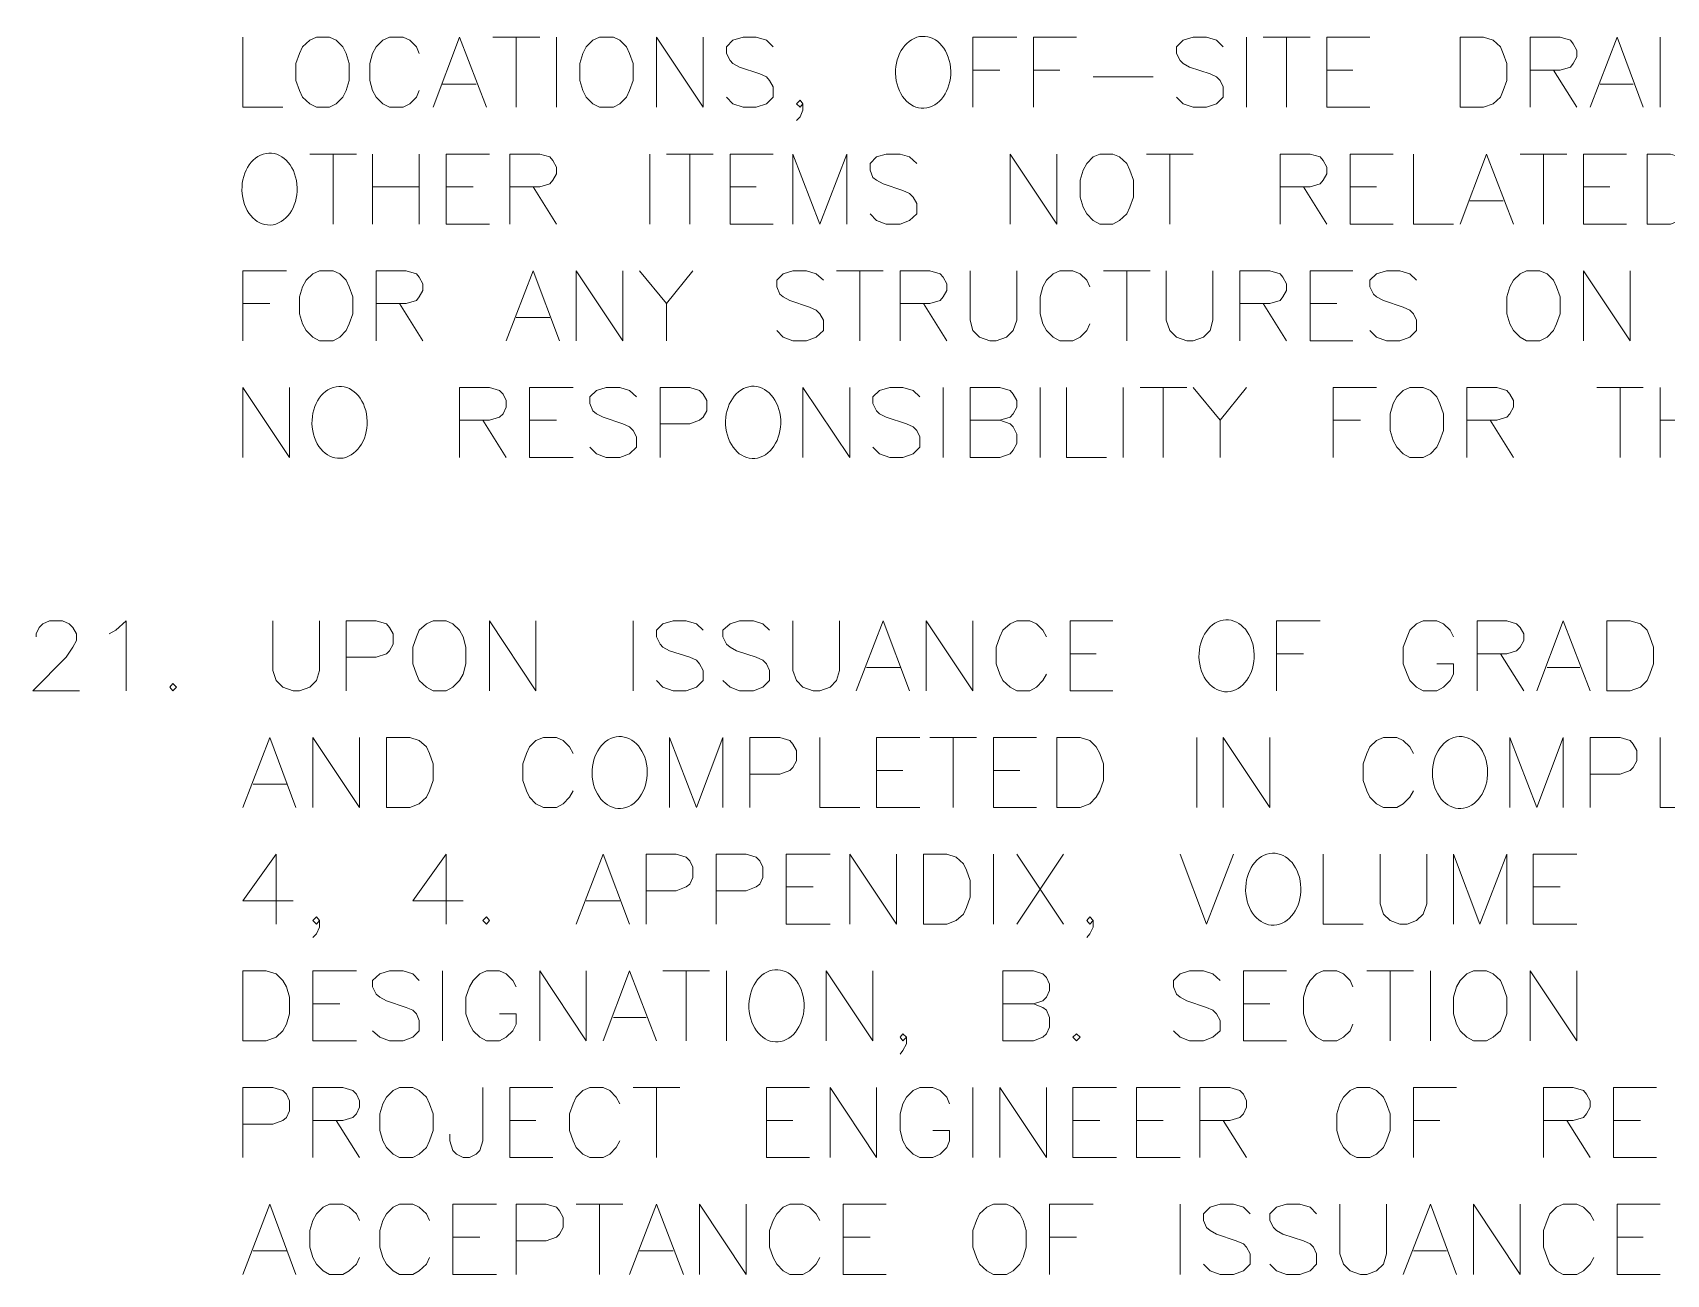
# Model space of a CAD drawing. Header units: millimetres. Extents: x -419 to 20046, y -14642 to 2638.
# Drawn here: x 27.998 to 29.864, y 5.61 to 7.028 of the extents above; entities that cross this region are included whole.
import ezdxf

# ---------------------------------------------------------------- set-up
doc = ezdxf.new("R2010")
doc.units = ezdxf.units.MM
doc.layers.add('PDF11_----TX03', color=7, linetype='Continuous')

msp = doc.modelspace()

# ---------------------------------------------------------------- linework, layer by layer
at = {"layer": 'PDF11_----TX03', "lineweight": 20}
for points in [[(28.2381, 7.0231), (28.2381, 6.9431), (28.2839, 6.9431)], [(28.4398, 7.0047), (28.4364, 7.0122), (28.4289, 7.0197), (28.4214, 7.0231), (28.4056, 7.0231), (28.3981, 7.0197), (28.3906, 7.0122), (28.3864, 7.0047), (28.3831, 6.9931), (28.3831, 6.9739), (28.3864, 6.9622), (28.3906, 6.9547), (28.3981, 6.9472), (28.4056, 6.9431), (28.4214, 6.9431), (28.4289, 6.9472), (28.4364, 6.9547), (28.4398, 6.9622)], [(28.4556, 6.9431), (28.4856, 7.0231), (28.5164, 6.9431)], [(28.5239, 7.0231), (28.5773, 7.0231)], [(28.5506, 7.0231), (28.5506, 6.9431)], [(28.5965, 7.0231), (28.5965, 6.9431)], [(28.7106, 6.9431), (28.7106, 7.0231), (28.764, 6.9431), (28.764, 7.0231)], [(28.844, 7.0122), (28.8365, 7.0197), (28.8248, 7.0231), (28.8098, 7.0231), (28.7981, 7.0197), (28.7906, 7.0122), (28.7906, 7.0047), (28.7948, 6.9964), (28.7981, 6.9931), (28.8056, 6.9889), (28.829, 6.9814), (28.8365, 6.9781), (28.8398, 6.9739), (28.844, 6.9664), (28.844, 6.9547), (28.8365, 6.9472), (28.8248, 6.9431), (28.8098, 6.9431), (28.7981, 6.9472), (28.7906, 6.9547)], [(29.0723, 6.9431), (29.0723, 7.0231), (29.1223, 7.0231)], [(29.1415, 6.9431), (29.1415, 7.0231), (29.1907, 7.0231)], [(29.3582, 7.0122), (29.3507, 7.0197), (29.339, 7.0231), (29.324, 7.0231), (29.3123, 7.0197), (29.3048, 7.0122), (29.3048, 7.0047), (29.309, 6.9964), (29.3123, 6.9931), (29.3198, 6.9889), (29.3432, 6.9814), (29.3507, 6.9781), (29.3548, 6.9739), (29.3582, 6.9664), (29.3582, 6.9547), (29.3507, 6.9472), (29.339, 6.9431), (29.324, 6.9431), (29.3123, 6.9472), (29.3048, 6.9547)], [(29.3849, 7.0231), (29.3849, 6.9431)], [(29.404, 7.0231), (29.4574, 7.0231)], [(29.4307, 7.0231), (29.4307, 6.9431)], [(29.5257, 6.9431), (29.4765, 6.9431), (29.4765, 7.0231), (29.5257, 7.0231)], [(29.709, 6.9431), (29.709, 7.0231), (29.7432, 7.0231), (29.7549, 7.0197), (29.7582, 7.0156), (29.7624, 7.0081), (29.7624, 7.0006), (29.7582, 6.9931), (29.7549, 6.9889), (29.7432, 6.9856), (29.709, 6.9856)], [(29.7774, 6.9431), (29.8082, 7.0231), (29.8382, 6.9431)], [(29.8574, 7.0231), (29.8574, 6.9431)], [(29.0723, 6.9856), (29.1032, 6.9856)], [(29.1415, 6.9856), (29.1715, 6.9856)], [(29.4765, 6.9856), (29.5065, 6.9856)], [(29.7357, 6.9856), (29.7624, 6.9431)], [(28.4664, 6.9697), (28.5048, 6.9697)], [(29.2098, 6.9781), (29.2782, 6.9781)], [(29.789, 6.9697), (29.8266, 6.9697)], [(28.8781, 6.9472), (28.8748, 6.9431), (28.8706, 6.9472), (28.8748, 6.9514), (28.8781, 6.9472), (28.8781, 6.9397), (28.8748, 6.9322), (28.8706, 6.9281)], [(28.3148, 6.8897), (28.3681, 6.8897)], [(28.3414, 6.8897), (28.3414, 6.8097)], [(28.3864, 6.8897), (28.3864, 6.8097)], [(28.4398, 6.8897), (28.4398, 6.8097)], [(28.5198, 6.8097), (28.4706, 6.8097), (28.4706, 6.8897), (28.5198, 6.8897)], [(28.5431, 6.8097), (28.5431, 6.8897), (28.5773, 6.8897), (28.589, 6.8864), (28.5923, 6.8822), (28.5965, 6.8747), (28.5965, 6.8672), (28.5923, 6.8597), (28.589, 6.8555), (28.5773, 6.8522), (28.5431, 6.8522)], [(28.7031, 6.8897), (28.7031, 6.8097)], [(28.7223, 6.8897), (28.7756, 6.8897)], [(28.749, 6.8897), (28.749, 6.8097)], [(28.844, 6.8097), (28.7948, 6.8097), (28.7948, 6.8897), (28.844, 6.8897)], [(28.8665, 6.8097), (28.8665, 6.8897), (28.8973, 6.8097), (28.9281, 6.8897), (28.9281, 6.8097)], [(29.0082, 6.8789), (28.9998, 6.8864), (28.989, 6.8897), (28.9732, 6.8897), (28.9623, 6.8864), (28.9548, 6.8789), (28.9548, 6.8714), (28.9581, 6.863), (28.9623, 6.8597), (28.9698, 6.8555), (28.9923, 6.848), (28.9998, 6.8447), (29.004, 6.8405), (29.0082, 6.833), (29.0082, 6.8214), (28.9998, 6.8139), (28.989, 6.8097), (28.9732, 6.8097), (28.9623, 6.8139), (28.9548, 6.8214)], [(29.1148, 6.8097), (29.1148, 6.8897), (29.1682, 6.8097), (29.1682, 6.8897)], [(29.2707, 6.8897), (29.324, 6.8897)], [(29.2973, 6.8897), (29.2973, 6.8097)], [(29.4232, 6.8097), (29.4232, 6.8897), (29.4574, 6.8897), (29.469, 6.8864), (29.4724, 6.8822), (29.4765, 6.8747), (29.4765, 6.8672), (29.4724, 6.8597), (29.469, 6.8555), (29.4574, 6.8522), (29.4232, 6.8522)], [(29.5524, 6.8097), (29.5032, 6.8097), (29.5032, 6.8897), (29.5524, 6.8897)], [(29.5757, 6.8897), (29.5757, 6.8097), (29.6215, 6.8097)], [(29.629, 6.8097), (29.659, 6.8897), (29.6899, 6.8097)], [(29.6974, 6.8897), (29.7507, 6.8897)], [(29.724, 6.8897), (29.724, 6.8097)], [(29.8191, 6.8097), (29.7699, 6.8097), (29.7699, 6.8897), (29.8191, 6.8897)], [(28.3864, 6.8522), (28.4398, 6.8522)], [(28.4706, 6.8522), (28.5014, 6.8522)], [(28.5698, 6.8522), (28.5965, 6.8097)], [(28.7948, 6.8522), (28.8248, 6.8522)], [(29.4499, 6.8522), (29.4765, 6.8097)], [(29.5032, 6.8522), (29.5332, 6.8522)], [(29.7699, 6.8522), (29.7999, 6.8522)], [(29.6399, 6.8364), (29.6782, 6.8364)], [(28.2381, 6.6764), (28.2381, 6.7564), (28.2881, 6.7564)], [(28.3906, 6.6764), (28.3906, 6.7564), (28.4248, 6.7564), (28.4364, 6.753), (28.4398, 6.7489), (28.4439, 6.7414), (28.4439, 6.7339), (28.4398, 6.7264), (28.4364, 6.7222), (28.4248, 6.7189), (28.3906, 6.7189)], [(28.5389, 6.6764), (28.5698, 6.7564), (28.5998, 6.6764)], [(28.619, 6.6764), (28.619, 6.7564), (28.6723, 6.6764), (28.6723, 6.7564)], [(28.6915, 6.7564), (28.7223, 6.7189), (28.7223, 6.6764)], [(28.7523, 6.7564), (28.7223, 6.7189)], [(28.9015, 6.7455), (28.8931, 6.753), (28.8823, 6.7564), (28.8665, 6.7564), (28.8556, 6.753), (28.8481, 6.7455), (28.8481, 6.738), (28.8515, 6.7297), (28.8556, 6.7264), (28.8631, 6.7222), (28.8856, 6.7147), (28.8931, 6.7114), (28.8973, 6.7072), (28.9015, 6.6997), (28.9015, 6.688), (28.8931, 6.6805), (28.8823, 6.6764), (28.8665, 6.6764), (28.8556, 6.6805), (28.8481, 6.688)], [(28.9165, 6.7564), (28.9698, 6.7564)], [(28.9431, 6.7564), (28.9431, 6.6764)], [(28.989, 6.6764), (28.989, 6.7564), (29.0232, 6.7564), (29.0348, 6.753), (29.0382, 6.7489), (29.0423, 6.7414), (29.0423, 6.7339), (29.0382, 6.7264), (29.0348, 6.7222), (29.0232, 6.7189), (28.989, 6.7189)], [(29.069, 6.7564), (29.069, 6.6997), (29.0723, 6.688), (29.0798, 6.6805), (29.0915, 6.6764), (29.099, 6.6764), (29.1107, 6.6805), (29.1182, 6.688), (29.1223, 6.6997), (29.1223, 6.7564)], [(29.2057, 6.738), (29.2023, 6.7455), (29.1948, 6.753), (29.1865, 6.7564), (29.1715, 6.7564), (29.164, 6.753), (29.1565, 6.7455), (29.1523, 6.738), (29.149, 6.7264), (29.149, 6.7072), (29.1523, 6.6955), (29.1565, 6.688), (29.164, 6.6805), (29.1715, 6.6764), (29.1865, 6.6764), (29.1948, 6.6805), (29.2023, 6.688), (29.2057, 6.6955)], [(29.2215, 6.7564), (29.2748, 6.7564)], [(29.2482, 6.7564), (29.2482, 6.6764)], [(29.2932, 6.7564), (29.2932, 6.6997), (29.2973, 6.688), (29.3048, 6.6805), (29.3165, 6.6764), (29.324, 6.6764), (29.3357, 6.6805), (29.3432, 6.688), (29.3465, 6.6997), (29.3465, 6.7564)], [(29.3774, 6.6764), (29.3774, 6.7564), (29.4115, 6.7564), (29.4232, 6.753), (29.4265, 6.7489), (29.4307, 6.7414), (29.4307, 6.7339), (29.4265, 6.7264), (29.4232, 6.7222), (29.4115, 6.7189), (29.3774, 6.7189)], [(29.5065, 6.6764), (29.4574, 6.6764), (29.4574, 6.7564), (29.5065, 6.7564)], [(29.579, 6.7455), (29.5715, 6.753), (29.5599, 6.7564), (29.5449, 6.7564), (29.5332, 6.753), (29.5257, 6.7455), (29.5257, 6.738), (29.5299, 6.7297), (29.5332, 6.7264), (29.5415, 6.7222), (29.564, 6.7147), (29.5715, 6.7114), (29.5757, 6.7072), (29.579, 6.6997), (29.579, 6.688), (29.5715, 6.6805), (29.5599, 6.6764), (29.5449, 6.6764), (29.5332, 6.6805), (29.5257, 6.688)], [(29.7699, 6.6764), (29.7699, 6.7564), (29.8232, 6.6764), (29.8232, 6.7564)], [(28.2381, 6.7189), (28.2689, 6.7189)], [(28.4173, 6.7189), (28.4439, 6.6764)], [(28.5506, 6.703), (28.589, 6.703)], [(29.0157, 6.7189), (29.0423, 6.6764)], [(29.404, 6.7189), (29.4307, 6.6764)], [(29.4574, 6.7189), (29.4882, 6.7189)], [(28.2381, 6.543), (28.2381, 6.623), (28.2914, 6.543), (28.2914, 6.623)], [(28.4856, 6.543), (28.4856, 6.623), (28.5198, 6.623), (28.5314, 6.6197), (28.5356, 6.6155), (28.5389, 6.608), (28.5389, 6.6005), (28.5356, 6.593), (28.5314, 6.5889), (28.5198, 6.5855), (28.4856, 6.5855)], [(28.6156, 6.543), (28.5656, 6.543), (28.5656, 6.623), (28.6156, 6.623)], [(28.6881, 6.6122), (28.6798, 6.6197), (28.669, 6.623), (28.6531, 6.623), (28.6423, 6.6197), (28.6348, 6.6122), (28.6348, 6.6047), (28.6381, 6.5964), (28.6423, 6.593), (28.6498, 6.5889), (28.6723, 6.5814), (28.6798, 6.578), (28.684, 6.5739), (28.6881, 6.5664), (28.6881, 6.5547), (28.6798, 6.5472), (28.669, 6.543), (28.6531, 6.543), (28.6423, 6.5472), (28.6348, 6.5547)], [(28.7148, 6.543), (28.7148, 6.623), (28.749, 6.623), (28.7598, 6.6197), (28.764, 6.6155), (28.7681, 6.608), (28.7681, 6.5964), (28.764, 6.5889), (28.7598, 6.5855), (28.749, 6.5814), (28.7148, 6.5814)], [(28.8781, 6.543), (28.8781, 6.623), (28.9315, 6.543), (28.9315, 6.623)], [(29.0115, 6.6122), (29.004, 6.6197), (28.9923, 6.623), (28.9773, 6.623), (28.9657, 6.6197), (28.9581, 6.6122), (28.9581, 6.6047), (28.9623, 6.5964), (28.9657, 6.593), (28.9732, 6.5889), (28.9965, 6.5814), (29.004, 6.578), (29.0082, 6.5739), (29.0115, 6.5664), (29.0115, 6.5547), (29.004, 6.5472), (28.9923, 6.543), (28.9773, 6.543), (28.9657, 6.5472), (28.9581, 6.5547)], [(29.0382, 6.623), (29.0382, 6.543)], [(29.1032, 6.5855), (29.1148, 6.5814), (29.1182, 6.578), (29.1223, 6.5697), (29.1223, 6.5589), (29.1182, 6.5514), (29.1148, 6.5472), (29.1032, 6.543), (29.069, 6.543), (29.069, 6.623), (29.1032, 6.623), (29.1148, 6.6197), (29.1182, 6.6155), (29.1223, 6.608), (29.1223, 6.6005), (29.1182, 6.593), (29.1148, 6.5889), (29.1032, 6.5855), (29.069, 6.5855)], [(29.149, 6.623), (29.149, 6.543)], [(29.179, 6.623), (29.179, 6.543), (29.2248, 6.543)], [(29.244, 6.623), (29.244, 6.543)], [(29.2632, 6.623), (29.3165, 6.623)], [(29.2898, 6.623), (29.2898, 6.543)], [(29.324, 6.623), (29.3548, 6.5855), (29.3548, 6.543)], [(29.3849, 6.623), (29.3548, 6.5855)], [(29.484, 6.543), (29.484, 6.623), (29.5332, 6.623)], [(29.6365, 6.543), (29.6365, 6.623), (29.6707, 6.623), (29.6824, 6.6197), (29.6857, 6.6155), (29.6899, 6.608), (29.6899, 6.6005), (29.6857, 6.593), (29.6824, 6.5889), (29.6707, 6.5855), (29.6365, 6.5855)], [(29.7849, 6.623), (29.8382, 6.623)], [(29.8116, 6.623), (29.8116, 6.543)], [(29.8574, 6.623), (29.8574, 6.543)], [(28.5123, 6.5855), (28.5389, 6.543)], [(28.5656, 6.5855), (28.5965, 6.5855)], [(29.484, 6.5855), (29.5149, 6.5855)], [(29.6632, 6.5855), (29.6899, 6.543)], [(29.8574, 6.5855), (29.9107, 6.5855)], [(28.0022, 6.338), (28.0022, 6.3413), (28.0056, 6.3488), (28.0097, 6.353), (28.0172, 6.3563), (28.0322, 6.3563), (28.0397, 6.353), (28.0439, 6.3488), (28.0481, 6.3413), (28.0481, 6.3338), (28.0439, 6.3263), (28.0364, 6.3147), (27.9981, 6.2763), (28.0514, 6.2763)], [(28.0856, 6.3413), (28.0931, 6.3455), (28.1047, 6.3563), (28.1047, 6.2763)], [(28.2723, 6.3563), (28.2723, 6.2997), (28.2764, 6.288), (28.2839, 6.2805), (28.2956, 6.2763), (28.3031, 6.2763), (28.3148, 6.2805), (28.3223, 6.288), (28.3256, 6.2997), (28.3256, 6.3563)], [(28.3564, 6.2763), (28.3564, 6.3563), (28.3906, 6.3563), (28.4023, 6.353), (28.4056, 6.3488), (28.4098, 6.3413), (28.4098, 6.3297), (28.4056, 6.3222), (28.4023, 6.3188), (28.3906, 6.3147), (28.3564, 6.3147)], [(28.5198, 6.2763), (28.5198, 6.3563), (28.5731, 6.2763), (28.5731, 6.3563)], [(28.684, 6.3563), (28.684, 6.2763)], [(28.764, 6.3455), (28.7565, 6.353), (28.7448, 6.3563), (28.7298, 6.3563), (28.7181, 6.353), (28.7106, 6.3455), (28.7106, 6.338), (28.7148, 6.3297), (28.7181, 6.3263), (28.7256, 6.3222), (28.749, 6.3147), (28.7565, 6.3113), (28.7598, 6.3072), (28.764, 6.2997), (28.764, 6.288), (28.7565, 6.2805), (28.7448, 6.2763), (28.7298, 6.2763), (28.7181, 6.2805), (28.7106, 6.288)], [(28.8398, 6.3455), (28.8323, 6.353), (28.8215, 6.3563), (28.8056, 6.3563), (28.7948, 6.353), (28.7865, 6.3455), (28.7865, 6.338), (28.7906, 6.3297), (28.7948, 6.3263), (28.8023, 6.3222), (28.8248, 6.3147), (28.8323, 6.3113), (28.8365, 6.3072), (28.8398, 6.2997), (28.8398, 6.288), (28.8323, 6.2805), (28.8215, 6.2763), (28.8056, 6.2763), (28.7948, 6.2805), (28.7865, 6.288)], [(28.8665, 6.3563), (28.8665, 6.2997), (28.8706, 6.288), (28.8781, 6.2805), (28.8898, 6.2763), (28.8973, 6.2763), (28.909, 6.2805), (28.9165, 6.288), (28.9198, 6.2997), (28.9198, 6.3563)], [(28.939, 6.2763), (28.9698, 6.3563), (28.9998, 6.2763)], [(29.019, 6.2763), (29.019, 6.3563), (29.0723, 6.2763), (29.0723, 6.3563)], [(29.1565, 6.338), (29.1523, 6.3455), (29.1448, 6.353), (29.1373, 6.3563), (29.1223, 6.3563), (29.1148, 6.353), (29.1065, 6.3455), (29.1032, 6.338), (29.099, 6.3263), (29.099, 6.3072), (29.1032, 6.2955), (29.1065, 6.288), (29.1148, 6.2805), (29.1223, 6.2763), (29.1373, 6.2763), (29.1448, 6.2805), (29.1523, 6.288), (29.1565, 6.2955)], [(29.2323, 6.2763), (29.1832, 6.2763), (29.1832, 6.3563), (29.2323, 6.3563)], [(29.419, 6.2763), (29.419, 6.3563), (29.469, 6.3563)], [(29.6215, 6.338), (29.6174, 6.3455), (29.6099, 6.353), (29.6024, 6.3563), (29.5865, 6.3563), (29.579, 6.353), (29.5715, 6.3455), (29.5682, 6.338), (29.564, 6.3263), (29.564, 6.3072), (29.5682, 6.2955), (29.5715, 6.288), (29.579, 6.2805), (29.5865, 6.2763), (29.6024, 6.2763), (29.6099, 6.2805), (29.6174, 6.288), (29.6215, 6.2955), (29.6215, 6.3072), (29.6024, 6.3072)], [(29.6482, 6.2763), (29.6482, 6.3563), (29.6824, 6.3563), (29.6932, 6.353), (29.6974, 6.3488), (29.7015, 6.3413), (29.7015, 6.3338), (29.6974, 6.3263), (29.6932, 6.3222), (29.6824, 6.3188), (29.6482, 6.3188)], [(29.7165, 6.2763), (29.7465, 6.3563), (29.7774, 6.2763)], [(29.1832, 6.3188), (29.2132, 6.3188)], [(29.419, 6.3188), (29.4499, 6.3188)], [(29.6749, 6.3188), (29.7015, 6.2763)], [(28.9506, 6.303), (28.989, 6.303)], [(29.7282, 6.303), (29.7657, 6.303)], [(28.2381, 6.143), (28.2689, 6.223), (28.2989, 6.143)], [(28.3181, 6.143), (28.3181, 6.223), (28.3714, 6.143), (28.3714, 6.223)], [(28.6156, 6.2047), (28.6115, 6.2122), (28.604, 6.2197), (28.5965, 6.223), (28.5815, 6.223), (28.5731, 6.2197), (28.5656, 6.2122), (28.5623, 6.2047), (28.5581, 6.193), (28.5581, 6.1738), (28.5623, 6.1622), (28.5656, 6.1547), (28.5731, 6.1472), (28.5815, 6.143), (28.5965, 6.143), (28.604, 6.1472), (28.6115, 6.1547), (28.6156, 6.1622)], [(28.7256, 6.143), (28.7256, 6.223), (28.7565, 6.143), (28.7865, 6.223), (28.7865, 6.143)], [(28.8173, 6.143), (28.8173, 6.223), (28.8515, 6.223), (28.8631, 6.2197), (28.8665, 6.2155), (28.8706, 6.208), (28.8706, 6.1963), (28.8665, 6.1888), (28.8631, 6.1855), (28.8515, 6.1813), (28.8173, 6.1813)], [(28.8973, 6.223), (28.8973, 6.143), (28.9431, 6.143)], [(29.0115, 6.143), (28.9623, 6.143), (28.9623, 6.223), (29.0115, 6.223)], [(29.0232, 6.223), (29.0765, 6.223)], [(29.0498, 6.223), (29.0498, 6.143)], [(29.1448, 6.143), (29.0957, 6.143), (29.0957, 6.223), (29.1448, 6.223)], [(29.3282, 6.223), (29.3282, 6.143)], [(29.3582, 6.143), (29.3582, 6.223), (29.4115, 6.143), (29.4115, 6.223)], [(29.5757, 6.2047), (29.5715, 6.2122), (29.564, 6.2197), (29.5565, 6.223), (29.5415, 6.223), (29.5332, 6.2197), (29.5257, 6.2122), (29.5224, 6.2047), (29.5182, 6.193), (29.5182, 6.1738), (29.5224, 6.1622), (29.5257, 6.1547), (29.5332, 6.1472), (29.5415, 6.143), (29.5565, 6.143), (29.564, 6.1472), (29.5715, 6.1547), (29.5757, 6.1622)], [(29.6857, 6.143), (29.6857, 6.223), (29.7165, 6.143), (29.7465, 6.223), (29.7465, 6.143)], [(29.7774, 6.143), (29.7774, 6.223), (29.8116, 6.223), (29.8232, 6.2197), (29.8266, 6.2155), (29.8307, 6.208), (29.8307, 6.1963), (29.8266, 6.1888), (29.8232, 6.1855), (29.8116, 6.1813), (29.7774, 6.1813)], [(29.8574, 6.223), (29.8574, 6.143), (29.9032, 6.143)], [(28.9623, 6.1855), (28.9923, 6.1855)], [(29.0957, 6.1855), (29.1257, 6.1855)], [(28.2498, 6.1697), (28.2881, 6.1697)], [(28.2764, 6.0096), (28.2764, 6.0897), (28.2381, 6.0363), (28.2956, 6.0363)], [(28.4706, 6.0096), (28.4706, 6.0897), (28.4323, 6.0363), (28.4898, 6.0363)], [(28.619, 6.0096), (28.6498, 6.0897), (28.6798, 6.0096)], [(28.699, 6.0096), (28.699, 6.0897), (28.7331, 6.0897), (28.7448, 6.0863), (28.749, 6.0822), (28.7523, 6.0747), (28.7523, 6.063), (28.749, 6.0555), (28.7448, 6.0522), (28.7331, 6.048), (28.699, 6.048)], [(28.779, 6.0096), (28.779, 6.0897), (28.8131, 6.0897), (28.8248, 6.0863), (28.829, 6.0822), (28.8323, 6.0747), (28.8323, 6.063), (28.829, 6.0555), (28.8248, 6.0522), (28.8131, 6.048), (28.779, 6.048)], [(28.909, 6.0096), (28.859, 6.0096), (28.859, 6.0897), (28.909, 6.0897)], [(28.9315, 6.0096), (28.9315, 6.0897), (28.9848, 6.0096), (28.9848, 6.0897)], [(29.0957, 6.0897), (29.0957, 6.0096)], [(29.1223, 6.0897), (29.1757, 6.0096)], [(29.1757, 6.0897), (29.1223, 6.0096)], [(29.309, 6.0897), (29.339, 6.0096), (29.3698, 6.0897)], [(29.4724, 6.0897), (29.4724, 6.0096), (29.5182, 6.0096)], [(29.5374, 6.0897), (29.5374, 6.033), (29.5415, 6.0213), (29.549, 6.0138), (29.5599, 6.0096), (29.5682, 6.0096), (29.579, 6.0138), (29.5865, 6.0213), (29.5907, 6.033), (29.5907, 6.0897)], [(29.6215, 6.0096), (29.6215, 6.0897), (29.6515, 6.0096), (29.6824, 6.0897), (29.6824, 6.0096)], [(29.7624, 6.0096), (29.7124, 6.0096), (29.7124, 6.0897), (29.7624, 6.0897)], [(28.859, 6.0522), (28.8898, 6.0522)], [(29.7124, 6.0522), (29.7432, 6.0522)], [(28.6306, 6.0363), (28.669, 6.0363)], [(28.3256, 6.0138), (28.3223, 6.0096), (28.3181, 6.0138), (28.3223, 6.018), (28.3256, 6.0138), (28.3256, 6.0063), (28.3223, 5.9988), (28.3181, 5.9946)], [(29.2098, 6.0138), (29.2057, 6.0096), (29.2023, 6.0138), (29.2057, 6.018), (29.2098, 6.0138), (29.2098, 6.0063), (29.2057, 5.9988), (29.2023, 5.9946)], [(28.3681, 5.8763), (28.3181, 5.8763), (28.3181, 5.9563), (28.3681, 5.9563)], [(28.4398, 5.9455), (28.4323, 5.953), (28.4214, 5.9563), (28.4056, 5.9563), (28.3948, 5.953), (28.3864, 5.9455), (28.3864, 5.938), (28.3906, 5.9296), (28.3948, 5.9263), (28.4023, 5.9221), (28.4248, 5.9146), (28.4323, 5.9113), (28.4364, 5.9071), (28.4398, 5.8996), (28.4398, 5.888), (28.4323, 5.8805), (28.4214, 5.8763), (28.4056, 5.8763), (28.3948, 5.8805), (28.3864, 5.888)], [(28.4664, 5.9563), (28.4664, 5.8763)], [(28.5506, 5.938), (28.5465, 5.9455), (28.5389, 5.953), (28.5314, 5.9563), (28.5164, 5.9563), (28.5089, 5.953), (28.5014, 5.9455), (28.4973, 5.938), (28.4931, 5.9263), (28.4931, 5.9071), (28.4973, 5.8955), (28.5014, 5.888), (28.5089, 5.8805), (28.5164, 5.8763), (28.5314, 5.8763), (28.5389, 5.8805), (28.5465, 5.888), (28.5506, 5.8955), (28.5506, 5.9071), (28.5314, 5.9071)], [(28.5773, 5.8763), (28.5773, 5.9563), (28.6306, 5.8763), (28.6306, 5.9563)], [(28.6498, 5.8763), (28.6798, 5.9563), (28.7106, 5.8763)], [(28.7181, 5.9563), (28.7715, 5.9563)], [(28.7448, 5.9563), (28.7448, 5.8763)], [(28.7906, 5.9563), (28.7906, 5.8763)], [(28.9048, 5.8763), (28.9048, 5.9563), (28.9581, 5.8763), (28.9581, 5.9563)], [(29.1415, 5.9188), (29.1523, 5.9146), (29.1565, 5.9113), (29.1598, 5.903), (29.1598, 5.8921), (29.1565, 5.8846), (29.1523, 5.8805), (29.1415, 5.8763), (29.1065, 5.8763), (29.1065, 5.9563), (29.1415, 5.9563), (29.1523, 5.953), (29.1565, 5.9488), (29.1598, 5.9413), (29.1598, 5.9338), (29.1565, 5.9263), (29.1523, 5.9221), (29.1415, 5.9188), (29.1065, 5.9188)], [(29.3548, 5.9455), (29.3465, 5.953), (29.3357, 5.9563), (29.3198, 5.9563), (29.309, 5.953), (29.3015, 5.9455), (29.3015, 5.938), (29.3048, 5.9296), (29.309, 5.9263), (29.3165, 5.9221), (29.339, 5.9146), (29.3465, 5.9113), (29.3507, 5.9071), (29.3548, 5.8996), (29.3548, 5.888), (29.3465, 5.8805), (29.3357, 5.8763), (29.3198, 5.8763), (29.309, 5.8805), (29.3015, 5.888)], [(29.4307, 5.8763), (29.3815, 5.8763), (29.3815, 5.9563), (29.4307, 5.9563)], [(29.5065, 5.938), (29.5032, 5.9455), (29.4957, 5.953), (29.4882, 5.9563), (29.4724, 5.9563), (29.4649, 5.953), (29.4574, 5.9455), (29.4532, 5.938), (29.4499, 5.9263), (29.4499, 5.9071), (29.4532, 5.8955), (29.4574, 5.888), (29.4649, 5.8805), (29.4724, 5.8763), (29.4882, 5.8763), (29.4957, 5.8805), (29.5032, 5.888), (29.5065, 5.8955)], [(29.5224, 5.9563), (29.5757, 5.9563)], [(29.549, 5.9563), (29.549, 5.8763)], [(29.5949, 5.9563), (29.5949, 5.8763)], [(29.709, 5.8763), (29.709, 5.9563), (29.7624, 5.8763), (29.7624, 5.9563)], [(28.3181, 5.9188), (28.3489, 5.9188)], [(29.3815, 5.9188), (29.4115, 5.9188)], [(28.6615, 5.903), (28.699, 5.903)], [(28.9965, 5.8805), (28.9923, 5.8763), (28.989, 5.8805), (28.9923, 5.8846), (28.9965, 5.8805), (28.9965, 5.873), (28.9923, 5.8655), (28.989, 5.8613)], [(28.2381, 5.743), (28.2381, 5.823), (28.2723, 5.823), (28.2839, 5.8196), (28.2881, 5.8155), (28.2914, 5.808), (28.2914, 5.7963), (28.2881, 5.7888), (28.2839, 5.7855), (28.2723, 5.7813), (28.2381, 5.7813)], [(28.3181, 5.743), (28.3181, 5.823), (28.3523, 5.823), (28.3639, 5.8196), (28.3681, 5.8155), (28.3714, 5.808), (28.3714, 5.8005), (28.3681, 5.793), (28.3639, 5.7888), (28.3523, 5.7855), (28.3181, 5.7855)], [(28.5123, 5.823), (28.5123, 5.7621), (28.5089, 5.7513), (28.5048, 5.7471), (28.4973, 5.743), (28.4898, 5.743), (28.4823, 5.7471), (28.4781, 5.7513), (28.4748, 5.7621), (28.4748, 5.7696)], [(28.5923, 5.743), (28.5431, 5.743), (28.5431, 5.823), (28.5923, 5.823)], [(28.669, 5.8046), (28.6648, 5.8121), (28.6573, 5.8196), (28.6498, 5.823), (28.6348, 5.823), (28.6265, 5.8196), (28.619, 5.8121), (28.6156, 5.8046), (28.6115, 5.793), (28.6115, 5.7738), (28.6156, 5.7621), (28.619, 5.7546), (28.6265, 5.7471), (28.6348, 5.743), (28.6498, 5.743), (28.6573, 5.7471), (28.6648, 5.7546), (28.669, 5.7621)], [(28.684, 5.823), (28.7373, 5.823)], [(28.7106, 5.823), (28.7106, 5.743)], [(28.8856, 5.743), (28.8365, 5.743), (28.8365, 5.823), (28.8856, 5.823)], [(28.909, 5.743), (28.909, 5.823), (28.9623, 5.743), (28.9623, 5.823)], [(29.0457, 5.8046), (29.0423, 5.8121), (29.0348, 5.8196), (29.0265, 5.823), (29.0115, 5.823), (29.004, 5.8196), (28.9965, 5.8121), (28.9923, 5.8046), (28.989, 5.793), (28.989, 5.7738), (28.9923, 5.7621), (28.9965, 5.7546), (29.004, 5.7471), (29.0115, 5.743), (29.0265, 5.743), (29.0348, 5.7471), (29.0423, 5.7546), (29.0457, 5.7621), (29.0457, 5.7738), (29.0265, 5.7738)], [(29.0723, 5.823), (29.0723, 5.743)], [(29.1032, 5.743), (29.1032, 5.823), (29.1565, 5.743), (29.1565, 5.823)], [(29.2365, 5.743), (29.1865, 5.743), (29.1865, 5.823), (29.2365, 5.823)], [(29.309, 5.743), (29.259, 5.743), (29.259, 5.823), (29.309, 5.823)], [(29.3315, 5.743), (29.3315, 5.823), (29.3657, 5.823), (29.3774, 5.8196), (29.3815, 5.8155), (29.3849, 5.808), (29.3849, 5.8005), (29.3815, 5.793), (29.3774, 5.7888), (29.3657, 5.7855), (29.3315, 5.7855)], [(29.5757, 5.743), (29.5757, 5.823), (29.6249, 5.823)], [(29.724, 5.743), (29.724, 5.823), (29.7582, 5.823), (29.7699, 5.8196), (29.7732, 5.8155), (29.7774, 5.808), (29.7774, 5.8005), (29.7732, 5.793), (29.7699, 5.7888), (29.7582, 5.7855), (29.724, 5.7855)], [(29.8532, 5.743), (29.8041, 5.743), (29.8041, 5.823), (29.8532, 5.823)], [(28.3448, 5.7855), (28.3714, 5.743)], [(28.5431, 5.7855), (28.5731, 5.7855)], [(28.8365, 5.7855), (28.8665, 5.7855)], [(29.1865, 5.7855), (29.2173, 5.7855)], [(29.259, 5.7855), (29.2898, 5.7855)], [(29.3582, 5.7855), (29.3849, 5.743)], [(29.5757, 5.7855), (29.6057, 5.7855)], [(29.7507, 5.7855), (29.7774, 5.743)], [(29.8041, 5.7855), (29.8349, 5.7855)], [(28.2381, 5.6096), (28.2689, 5.6896), (28.2989, 5.6096)], [(28.3714, 5.6713), (28.3681, 5.6788), (28.3598, 5.6863), (28.3523, 5.6896), (28.3373, 5.6896), (28.3298, 5.6863), (28.3223, 5.6788), (28.3181, 5.6713), (28.3148, 5.6596), (28.3148, 5.6405), (28.3181, 5.6288), (28.3223, 5.6213), (28.3298, 5.6138), (28.3373, 5.6096), (28.3523, 5.6096), (28.3598, 5.6138), (28.3681, 5.6213), (28.3714, 5.6288)], [(28.4514, 5.6713), (28.4481, 5.6788), (28.4398, 5.6863), (28.4323, 5.6896), (28.4173, 5.6896), (28.4098, 5.6863), (28.4023, 5.6788), (28.3981, 5.6713), (28.3948, 5.6596), (28.3948, 5.6405), (28.3981, 5.6288), (28.4023, 5.6213), (28.4098, 5.6138), (28.4173, 5.6096), (28.4323, 5.6096), (28.4398, 5.6138), (28.4481, 5.6213), (28.4514, 5.6288)], [(28.5281, 5.6096), (28.4781, 5.6096), (28.4781, 5.6896), (28.5281, 5.6896)], [(28.5506, 5.6096), (28.5506, 5.6896), (28.5848, 5.6896), (28.5965, 5.6863), (28.5998, 5.6821), (28.604, 5.6746), (28.604, 5.663), (28.5998, 5.6555), (28.5965, 5.6521), (28.5848, 5.648), (28.5506, 5.648)], [(28.619, 5.6896), (28.6723, 5.6896)], [(28.6456, 5.6896), (28.6456, 5.6096)], [(28.6798, 5.6096), (28.7106, 5.6896), (28.7415, 5.6096)], [(28.7598, 5.6096), (28.7598, 5.6896), (28.8131, 5.6096), (28.8131, 5.6896)], [(28.8973, 5.6713), (28.8931, 5.6788), (28.8856, 5.6863), (28.8781, 5.6896), (28.8631, 5.6896), (28.8556, 5.6863), (28.8481, 5.6788), (28.844, 5.6713), (28.8398, 5.6596), (28.8398, 5.6405), (28.844, 5.6288), (28.8481, 5.6213), (28.8556, 5.6138), (28.8631, 5.6096), (28.8781, 5.6096), (28.8856, 5.6138), (28.8931, 5.6213), (28.8973, 5.6288)], [(28.9732, 5.6096), (28.924, 5.6096), (28.924, 5.6896), (28.9732, 5.6896)], [(29.1598, 5.6096), (29.1598, 5.6896), (29.2098, 5.6896)], [(29.309, 5.6896), (29.309, 5.6096)], [(29.389, 5.6788), (29.3815, 5.6863), (29.3698, 5.6896), (29.3548, 5.6896), (29.3432, 5.6863), (29.3357, 5.6788), (29.3357, 5.6713), (29.339, 5.663), (29.3432, 5.6596), (29.3507, 5.6555), (29.3732, 5.648), (29.3815, 5.6446), (29.3849, 5.6405), (29.389, 5.633), (29.389, 5.6213), (29.3815, 5.6138), (29.3698, 5.6096), (29.3548, 5.6096), (29.3432, 5.6138), (29.3357, 5.6213)], [(29.4649, 5.6788), (29.4574, 5.6863), (29.4457, 5.6896), (29.4307, 5.6896), (29.419, 5.6863), (29.4115, 5.6788), (29.4115, 5.6713), (29.4157, 5.663), (29.419, 5.6596), (29.4265, 5.6555), (29.4499, 5.648), (29.4574, 5.6446), (29.4615, 5.6405), (29.4649, 5.633), (29.4649, 5.6213), (29.4574, 5.6138), (29.4457, 5.6096), (29.4307, 5.6096), (29.419, 5.6138), (29.4115, 5.6213)], [(29.4915, 5.6896), (29.4915, 5.633), (29.4957, 5.6213), (29.5032, 5.6138), (29.5149, 5.6096), (29.5224, 5.6096), (29.5332, 5.6138), (29.5415, 5.6213), (29.5449, 5.633), (29.5449, 5.6896)], [(29.564, 5.6096), (29.5949, 5.6896), (29.6249, 5.6096)], [(29.644, 5.6096), (29.644, 5.6896), (29.6974, 5.6096), (29.6974, 5.6896)], [(29.7815, 5.6713), (29.7774, 5.6788), (29.7699, 5.6863), (29.7624, 5.6896), (29.7465, 5.6896), (29.739, 5.6863), (29.7315, 5.6788), (29.7282, 5.6713), (29.724, 5.6596), (29.724, 5.6405), (29.7282, 5.6288), (29.7315, 5.6213), (29.739, 5.6138), (29.7465, 5.6096), (29.7624, 5.6096), (29.7699, 5.6138), (29.7774, 5.6213), (29.7815, 5.6288)], [(29.8574, 5.6096), (29.8082, 5.6096), (29.8082, 5.6896), (29.8574, 5.6896)], [(28.4781, 5.6521), (28.5089, 5.6521)], [(28.924, 5.6521), (28.9548, 5.6521)], [(29.1598, 5.6521), (29.1907, 5.6521)], [(29.8082, 5.6521), (29.8382, 5.6521)], [(28.2498, 5.6363), (28.2881, 5.6363)], [(28.6915, 5.6363), (28.7298, 5.6363)], [(29.5757, 5.6363), (29.6132, 5.6363)]]:
    msp.add_lwpolyline(points, dxfattribs=at)
for points in [[(28.3223, 7.0231), (28.3148, 7.0197), (28.3064, 7.0122), (28.3031, 7.0047), (28.2989, 6.9931), (28.2989, 6.9739), (28.3031, 6.9622), (28.3064, 6.9547), (28.3148, 6.9472), (28.3223, 6.9431), (28.3373, 6.9431), (28.3448, 6.9472), (28.3523, 6.9547), (28.3564, 6.9622), (28.3598, 6.9739), (28.3598, 6.9931), (28.3564, 7.0047), (28.3523, 7.0122), (28.3448, 7.0197), (28.3373, 7.0231)], [(28.6456, 7.0231), (28.6381, 7.0197), (28.6306, 7.0122), (28.6265, 7.0047), (28.6231, 6.9931), (28.6231, 6.9739), (28.6265, 6.9622), (28.6306, 6.9547), (28.6381, 6.9472), (28.6456, 6.9431), (28.6615, 6.9431), (28.669, 6.9472), (28.6765, 6.9547), (28.6798, 6.9622), (28.684, 6.9739), (28.684, 6.9931), (28.6798, 7.0047), (28.6765, 7.0122), (28.669, 7.0197), (28.6615, 7.0231)], [(29.629, 6.9431), (29.629, 7.0231), (29.6557, 7.0231), (29.6665, 7.0197), (29.6749, 7.0122), (29.6782, 7.0047), (29.6824, 6.9931), (29.6824, 6.9739), (29.6782, 6.9622), (29.6749, 6.9547), (29.6665, 6.9472), (29.6557, 6.9431)], [(29.2173, 6.8897), (29.2098, 6.8864), (29.2023, 6.8789), (29.1982, 6.8714), (29.1948, 6.8597), (29.1948, 6.8405), (29.1982, 6.8289), (29.2023, 6.8214), (29.2098, 6.8139), (29.2173, 6.8097), (29.2323, 6.8097), (29.2398, 6.8139), (29.2482, 6.8214), (29.2515, 6.8289), (29.2557, 6.8405), (29.2557, 6.8597), (29.2515, 6.8714), (29.2482, 6.8789), (29.2398, 6.8864), (29.2323, 6.8897)], [(29.8424, 6.8097), (29.8424, 6.8897), (29.8691, 6.8897), (29.8799, 6.8864), (29.8882, 6.8789), (29.8916, 6.8714), (29.8957, 6.8597), (29.8957, 6.8405), (29.8916, 6.8289), (29.8882, 6.8214), (29.8799, 6.8139), (29.8691, 6.8097)], [(28.3256, 6.7564), (28.3181, 6.753), (28.3106, 6.7455), (28.3064, 6.738), (28.3031, 6.7264), (28.3031, 6.7072), (28.3064, 6.6955), (28.3106, 6.688), (28.3181, 6.6805), (28.3256, 6.6764), (28.3414, 6.6764), (28.3489, 6.6805), (28.3564, 6.688), (28.3598, 6.6955), (28.3639, 6.7072), (28.3639, 6.7264), (28.3598, 6.738), (28.3564, 6.7455), (28.3489, 6.753), (28.3414, 6.7564)], [(29.7049, 6.7564), (29.6974, 6.753), (29.6899, 6.7455), (29.6857, 6.738), (29.6824, 6.7264), (29.6824, 6.7072), (29.6857, 6.6955), (29.6899, 6.688), (29.6974, 6.6805), (29.7049, 6.6764), (29.7199, 6.6764), (29.7282, 6.6805), (29.7357, 6.688), (29.739, 6.6955), (29.7432, 6.7072), (29.7432, 6.7264), (29.739, 6.738), (29.7357, 6.7455), (29.7282, 6.753), (29.7199, 6.7564)], [(29.5715, 6.623), (29.564, 6.6197), (29.5565, 6.6122), (29.5524, 6.6047), (29.549, 6.593), (29.549, 6.5739), (29.5524, 6.5622), (29.5565, 6.5547), (29.564, 6.5472), (29.5715, 6.543), (29.5865, 6.543), (29.5949, 6.5472), (29.6024, 6.5547), (29.6057, 6.5622), (29.6099, 6.5739), (29.6099, 6.593), (29.6057, 6.6047), (29.6024, 6.6122), (29.5949, 6.6197), (29.5865, 6.623)], [(28.4556, 6.3563), (28.4481, 6.353), (28.4398, 6.3455), (28.4364, 6.338), (28.4323, 6.3263), (28.4323, 6.3072), (28.4364, 6.2955), (28.4398, 6.288), (28.4481, 6.2805), (28.4556, 6.2763), (28.4706, 6.2763), (28.4781, 6.2805), (28.4856, 6.288), (28.4898, 6.2955), (28.4931, 6.3072), (28.4931, 6.3263), (28.4898, 6.338), (28.4856, 6.3455), (28.4781, 6.353), (28.4706, 6.3563)], [(29.7966, 6.2763), (29.7966, 6.3563), (29.8232, 6.3563), (29.8349, 6.353), (29.8424, 6.3455), (29.8457, 6.338), (29.8499, 6.3263), (29.8499, 6.3072), (29.8457, 6.2955), (29.8424, 6.288), (29.8349, 6.2805), (29.8232, 6.2763)], [(28.1581, 6.2847), (28.1548, 6.2805), (28.1581, 6.2763), (28.1623, 6.2805)], [(28.4023, 6.143), (28.4023, 6.223), (28.4289, 6.223), (28.4398, 6.2197), (28.4481, 6.2122), (28.4514, 6.2047), (28.4556, 6.193), (28.4556, 6.1738), (28.4514, 6.1622), (28.4481, 6.1547), (28.4398, 6.1472), (28.4289, 6.143)], [(29.1682, 6.143), (29.1682, 6.223), (29.1948, 6.223), (29.2057, 6.2197), (29.2132, 6.2122), (29.2173, 6.2047), (29.2215, 6.193), (29.2215, 6.1738), (29.2173, 6.1622), (29.2132, 6.1547), (29.2057, 6.1472), (29.1948, 6.143)], [(29.0157, 6.0096), (29.0157, 6.0897), (29.0423, 6.0897), (29.0532, 6.0863), (29.0615, 6.0788), (29.0648, 6.0713), (29.069, 6.0597), (29.069, 6.0405), (29.0648, 6.0288), (29.0615, 6.0213), (29.0532, 6.0138), (29.0423, 6.0096)], [(28.5164, 6.018), (28.5123, 6.0138), (28.5164, 6.0096), (28.5198, 6.0138)], [(28.2381, 5.8763), (28.2381, 5.9563), (28.2648, 5.9563), (28.2764, 5.953), (28.2839, 5.9455), (28.2881, 5.938), (28.2914, 5.9263), (28.2914, 5.9071), (28.2881, 5.8955), (28.2839, 5.888), (28.2764, 5.8805), (28.2648, 5.8763)], [(29.644, 5.9563), (29.6365, 5.953), (29.629, 5.9455), (29.6249, 5.938), (29.6215, 5.9263), (29.6215, 5.9071), (29.6249, 5.8955), (29.629, 5.888), (29.6365, 5.8805), (29.644, 5.8763), (29.659, 5.8763), (29.6665, 5.8805), (29.6749, 5.888), (29.6782, 5.8955), (29.6824, 5.9071), (29.6824, 5.9263), (29.6782, 5.938), (29.6749, 5.9455), (29.6665, 5.953), (29.659, 5.9563)], [(29.1907, 5.8846), (29.1865, 5.8805), (29.1907, 5.8763), (29.1948, 5.8805)], [(28.4173, 5.823), (28.4098, 5.8196), (28.4023, 5.8121), (28.3981, 5.8046), (28.3948, 5.793), (28.3948, 5.7738), (28.3981, 5.7621), (28.4023, 5.7546), (28.4098, 5.7471), (28.4173, 5.743), (28.4323, 5.743), (28.4398, 5.7471), (28.4481, 5.7546), (28.4514, 5.7621), (28.4556, 5.7738), (28.4556, 5.793), (28.4514, 5.8046), (28.4481, 5.8121), (28.4398, 5.8196), (28.4323, 5.823)], [(29.5107, 5.823), (29.5032, 5.8196), (29.4957, 5.8121), (29.4915, 5.8046), (29.4882, 5.793), (29.4882, 5.7738), (29.4915, 5.7621), (29.4957, 5.7546), (29.5032, 5.7471), (29.5107, 5.743), (29.5257, 5.743), (29.5332, 5.7471), (29.5415, 5.7546), (29.5449, 5.7621), (29.549, 5.7738), (29.549, 5.793), (29.5449, 5.8046), (29.5415, 5.8121), (29.5332, 5.8196), (29.5257, 5.823)], [(29.0957, 5.6896), (29.0882, 5.6863), (29.0798, 5.6788), (29.0765, 5.6713), (29.0723, 5.6596), (29.0723, 5.6405), (29.0765, 5.6288), (29.0798, 5.6213), (29.0882, 5.6138), (29.0957, 5.6096), (29.1107, 5.6096), (29.1182, 5.6138), (29.1257, 5.6213), (29.1298, 5.6288), (29.1332, 5.6405), (29.1332, 5.6596), (29.1298, 5.6713), (29.1257, 5.6788), (29.1182, 5.6863), (29.1107, 5.6896)]]:
    msp.add_lwpolyline(points, close=True, dxfattribs=at)
for centre, major_axis, ratio, start_param, end_param in [((29.0154, 6.9831), (0.0004, 0.0411), 0.767522, 0.243521, 6.526706), ((28.2687, 6.8497), (0.0004, 0.0411), 0.767522, 0.243521, 6.526706), ((28.3487, 6.5831), (0.0004, 0.0411), 0.767522, 0.243521, 6.526706), ((28.8212, 6.5831), (0.0002, 0.0413), 0.763149, 0.266379, 6.549564), ((29.3621, 6.3164), (0.0004, 0.0411), 0.767522, 0.243521, 6.526706), ((28.6687, 6.183), (0.0004, 0.0411), 0.767522, 0.243521, 6.526706), ((29.6288, 6.183), (0.0004, 0.0411), 0.767522, 0.243521, 6.526706), ((29.4154, 6.0497), (0.0004, 0.0411), 0.767522, 0.243521, 6.526706), ((28.8479, 5.9164), (0.0002, 0.0413), 0.763149, 0.266379, 6.549564)]:
    msp.add_ellipse(centre, major_axis=major_axis, ratio=ratio, start_param=start_param, end_param=end_param, dxfattribs=at)

doc.saveas('drawing.dxf')
